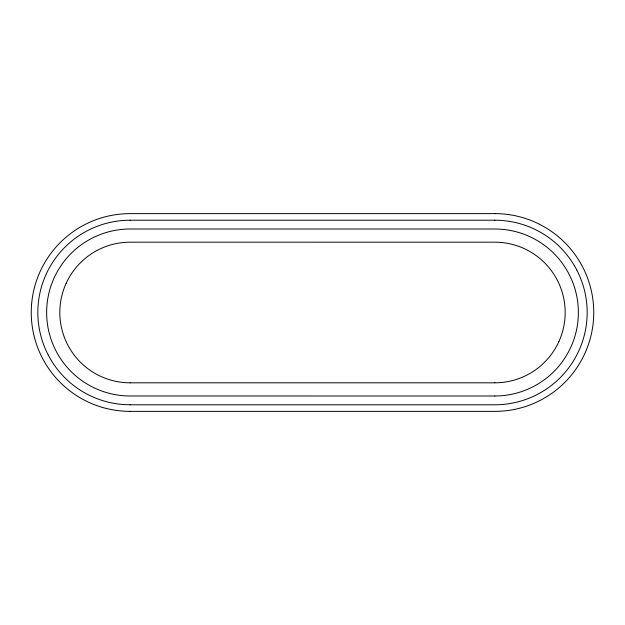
<?xml version="1.0" encoding="UTF-8"?>
<svg xmlns="http://www.w3.org/2000/svg" width="625" height="625" viewBox="0 0 625 625"><rect width="100%" height="100%" fill="white"/><g stroke="black" fill="none" stroke-linecap="round" stroke-linejoin="round"><path stroke-width="0.94" d="M494.875 213.625L130.125 213.625A98.875 98.875 0 0 0 31.25 312.5A98.875 98.875 0 0 0 130.125 411.375M130.125 220.219L494.875 220.211M130.125 382.812L494.875 382.812M494.875 396L130.125 395.992A83.5 83.5 0 0 1 46.633 312.5A83.5 83.5 0 0 1 130.125 229L494.875 229A83.5 83.5 0 0 1 578.367 312.5A83.5 83.5 0 0 1 494.875 395.992M130.125 404.789L494.875 404.789A92.148 92.148 0 0 0 537.414 394.398A92.711 92.711 0 0 0 556.719 381A91.484 91.484 0 0 0 563.375 374.344A92.695 92.695 0 0 0 578.836 350.805A92.18 92.18 0 0 0 576.75 269.969M130.125 411.375L494.875 411.375A98.875 98.875 0 0 0 593.75 312.5A98.875 98.875 0 0 0 494.875 213.625M494.875 382.805A70.211 70.211 0 0 0 527.281 374.898A70.633 70.633 0 0 0 541.992 364.695A69.773 69.773 0 0 0 549.398 356.891A70.625 70.625 0 0 0 558.844 341.688M558.828 341.68A70.234 70.234 0 0 0 557.258 280.094A70.625 70.625 0 0 0 547.062 265.383A69.773 69.773 0 0 0 539.266 257.977A70.359 70.359 0 0 0 494.875 242.18L130.125 242.188A70.211 70.211 0 0 0 97.719 250.102A70.633 70.633 0 0 0 83.008 260.305A69.773 69.773 0 0 0 75.602 268.109A70.625 70.625 0 0 0 66.156 283.312M66.172 283.32A70.234 70.234 0 0 0 67.742 344.906A70.625 70.625 0 0 0 77.938 359.617A69.773 69.773 0 0 0 85.734 367.023A70.359 70.359 0 0 0 130.125 382.82M576.766 269.961A92.695 92.695 0 0 0 563.375 250.656A91.484 91.484 0 0 0 556.719 244A92.711 92.711 0 0 0 533.18 228.539A92.148 92.148 0 0 0 494.875 220.227M130.125 220.227A92.148 92.148 0 0 0 87.586 230.602A92.711 92.711 0 0 0 68.281 244A91.484 91.484 0 0 0 61.625 250.656A92.695 92.695 0 0 0 46.164 274.195A92.18 92.18 0 0 0 48.25 355.031M48.234 355.039A92.695 92.695 0 0 0 61.625 374.344A91.484 91.484 0 0 0 68.281 381A92.711 92.711 0 0 0 91.82 396.461A92.148 92.148 0 0 0 130.125 404.773"/></g></svg>
